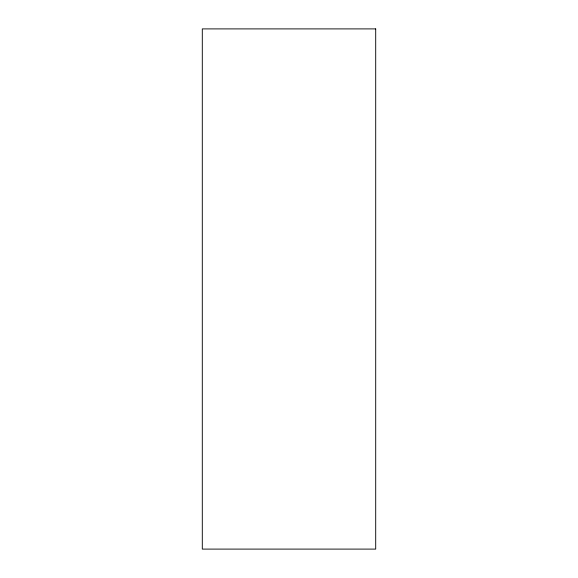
<?xml version="1.0" encoding="UTF-8"?>
<svg xmlns="http://www.w3.org/2000/svg" width="578" height="578" viewBox="0 0 578 578"><rect width="100%" height="100%" fill="white"/><g stroke="black" fill="none" stroke-linecap="round" stroke-linejoin="round"><path stroke-width="0.87" d="M375.7 28.9L202.3 28.9L202.3 549.1L375.7 549.1L375.7 28.9"/></g></svg>
